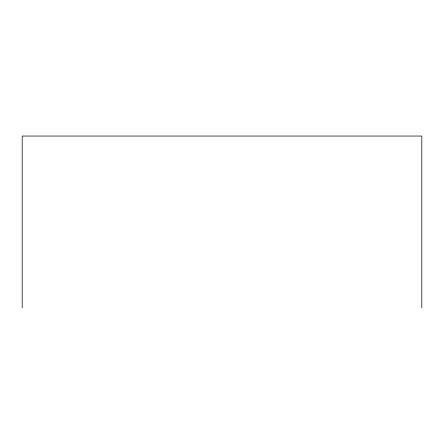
<?xml version="1.0" encoding="UTF-8"?>
<svg xmlns="http://www.w3.org/2000/svg" width="444" height="444" viewBox="0 0 444 444"><rect width="100%" height="100%" fill="white"/><g stroke="black" fill="none" stroke-linecap="round" stroke-linejoin="round"><path stroke-width="0.67" d="M421.8 307.947L421.8 136.053L22.2 136.053L22.2 307.947"/></g></svg>
